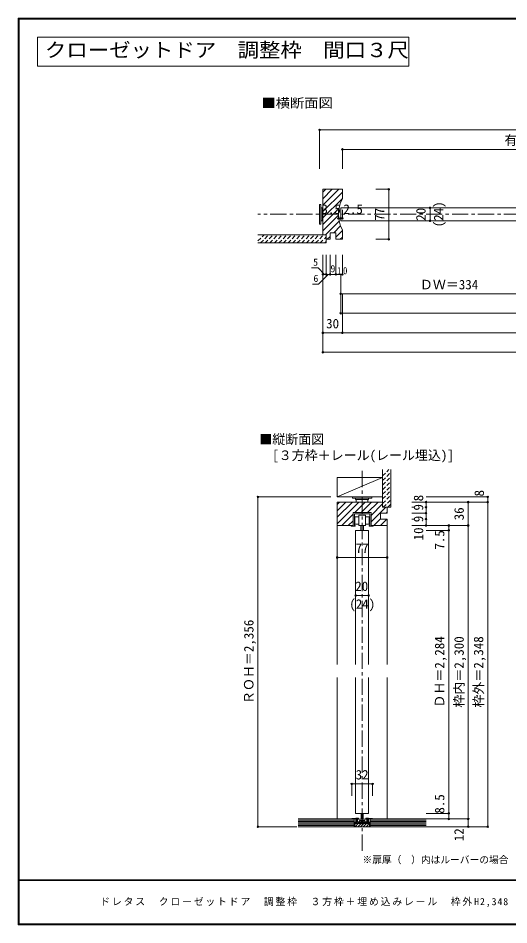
# Model space of a CAD drawing. Units: millimetres, scale not verified. Extents: x -973 to 977, y -701 to 696.
# Drawn here: x -973 to -217, y -701 to 696 of the extents above; entities that cross this region are included whole.
import ezdxf
from ezdxf.enums import TextEntityAlignment as Align

# ---------------------------------------------------------------- set-up
doc = ezdxf.new("R2010")
doc.units = ezdxf.units.MM
doc.header["$LTSCALE"] = 5
doc.header["$PDMODE"] = 32
doc.header["$PDSIZE"] = 2.5
doc.linetypes.add('CHAIN1', pattern=[8, 5, -1, 1, -1])
doc.linetypes.add('DASHED1', pattern=[1.8, 1.2, -0.6])
for name, color, linetype, lineweight in [('0-0_補助線', 7, 'Continuous', 9), ('0-1_通り芯', 4, 'CHAIN1', 9), ('0-3_仕上げ', 2, 'Continuous', 9), ('0-4_枠', 3, 'Continuous', 9), ('0-6_扉', 6, 'Continuous', 9), ('0-7_金物', 7, 'Continuous', 9), ('0-A_文字', 7, 'Continuous', 9), ('0-B_寸法', 7, 'Continuous', 9), ('0-C_ハッチ', 4, 'Continuous', 9), ('F-1_枠', 6, 'Continuous', 9)]:
    doc.layers.add(name, color=color, linetype=linetype, lineweight=lineweight)
doc.layers.add('F-A_文字', color=7, linetype='Continuous')
doc.styles.add('ＭＳ ゴシック', font='')
doc.styles.get('ＭＳ ゴシック').set_extended_font_data('MS Gothic')

msp = doc.modelspace()

# ---------------------------------------------------------------- linework, layer by layer
at = {"layer": '0-0_補助線', "color": 4}
for p, q in [((-479.715, 387.393), (-479.715, 400.948)), ((-476.215, 387.393), (-476.215, 400.448)), ((-473.715, 387.393), (-473.715, 400.448)), ((-476.215, 387.393), (-479.715, 387.393)), ((-473.715, 387.393), (-476.215, 387.393))]:
    msp.add_line(p, q, dxfattribs=at)
at = {"layer": '0-0_補助線'}
for p in [(-479.715, 387.393), (-476.215, 387.393), (-473.715, 387.393)]:
    msp.add_point(p, dxfattribs=at)
at = {"layer": '0-1_通り芯'}
for p, q in [((320.285, 393.658), (-603.715, 393.658)), ((-443.215, -586.651), (-443.215, 0.333))]:
    msp.add_line(p, q, dxfattribs=at)
at = {"layer": '0-3_仕上げ'}
for p, q in [((-603.715, 362.158), (-498.715, 362.158)), ((-603.715, 349.658), (-498.715, 349.658)), ((-498.715, 362.158), (-498.715, 349.658)), ((-411.715, -57.667), (-411.715, 0.333)), ((-399.215, -57.667), (-399.215, 0.333)), ((-399.215, -57.667), (-411.715, -57.667)), ((-541.715, -537.667), (-455.715, -537.667)), ((-455.715, -549.667), (-455.715, -537.667)), ((-344.715, -537.667), (-430.715, -537.667)), ((-430.715, -549.667), (-430.715, -537.667)), ((-541.715, -549.667), (-317.634, -549.667))]:
    msp.add_line(p, q, dxfattribs=at)
at = {"layer": '0-3_仕上げ', "color": 4}
for p, q in [((-481.715, -11.642), (-411.715, -11.642)), ((-481.715, -41.642), (-481.715, -11.642)), ((-411.715, -19.642), (-411.715, -49.642)), ((-459.215, -483.75), (-427.215, -483.75)), ((-459.215, -483.75), (-459.215, -501.868)), ((-427.215, -483.75), (-427.215, -501.868))]:
    msp.add_line(p, q, dxfattribs=at)
at = {"layer": '0-3_仕上げ', "color": 7}
for p, q in [((-541.715, -539.667), (-455.715, -539.667)), ((-541.715, -541.667), (-455.715, -541.667)), ((-541.715, -543.667), (-455.715, -543.667)), ((-430.715, -539.667), (-344.715, -539.667)), ((-430.715, -541.667), (-344.715, -541.667)), ((-430.715, -543.667), (-344.715, -543.667)), ((-541.715, -545.667), (-455.715, -545.667)), ((-541.715, -547.667), (-455.715, -547.667)), ((-430.715, -545.667), (-344.715, -545.667)), ((-430.715, -547.667), (-344.715, -547.667))]:
    msp.add_line(p, q, dxfattribs=at)
at = {"layer": '0-3_仕上げ', "color": 4}
msp.add_lwpolyline([(-411.715, -41.642), (-481.715, -41.642), (-411.715, -11.642)], dxfattribs=at)
at = {"layer": '0-3_仕上げ', "color": 7}
for p in [(-459.215, -483.75), (-427.215, -483.75)]:
    msp.add_point(p, dxfattribs=at)
at = {"layer": '0-4_枠'}
for p, q in [((-503.715, 362.158), (-503.715, 432.158)), ((-503.715, 432.158), (-473.715, 432.158)), ((-473.715, 417.658), (-473.715, 432.158)), ((-492.715, 365.158), (-483.715, 365.158)), ((-492.715, 355.158), (-492.715, 365.158)), ((-483.715, 355.158), (-483.715, 365.158)), ((-503.715, 362.158), (-498.715, 362.158)), ((-498.715, 355.158), (-498.715, 362.158)), ((-498.715, 355.158), (-492.715, 355.158)), ((-481.715, -49.667), (-411.715, -49.667)), ((-481.715, -49.667), (-481.715, -299.667)), ((-411.715, -49.667), (-411.715, -57.667)), ((-404.715, -57.667), (-411.715, -57.667)), ((-404.715, -75.667), (-414.715, -75.667)), ((-404.715, -299.667), (-404.715, -75.667)), ((-404.715, -85.667), (-429.215, -85.667)), ((-481.715, -319.667), (-481.715, -537.667)), ((-404.715, -537.667), (-404.715, -319.667))]:
    msp.add_line(p, q, dxfattribs=at)
for points in [[(-483.715, 355.158), (-481.146, 355.158), (-473.715, 355.158), (-473.715, 369.658)], [(-481.715, -85.667), (-457.215, -85.667), (-457.215, -65.666), (-429.215, -65.666), (-429.215, -85.667)], [(-404.715, -57.667), (-404.715, -66.667), (-414.715, -66.667), (-414.715, -75.667)]]:
    msp.add_lwpolyline(points, dxfattribs=at)
msp.add_arc((-428.715, 393.658), 51, 151.92751, 208.07249, dxfattribs=at)
at = {"layer": '0-6_扉'}
for p, q in [((-476.215, 403.658), (-142.215, 403.658)), ((-476.215, 403.658), (-476.215, 383.658)), ((-476.215, 383.658), (-142.215, 383.658)), ((-453.215, -93.167), (-453.215, -299.667)), ((-453.215, -93.167), (-433.215, -93.167)), ((-433.215, -93.167), (-433.215, -299.667)), ((-453.215, -529.167), (-453.215, -319.667)), ((-433.215, -529.167), (-433.215, -319.667)), ((-433.215, -529.167), (-453.215, -529.167))]:
    msp.add_line(p, q, dxfattribs=at)
at = {"layer": '0-7_金物'}
for p, q in [((-508.715, 408.658), (-506.715, 408.658)), ((-508.715, 378.658), (-508.715, 408.658)), ((-506.715, 378.658), (-506.715, 408.658)), ((-506.715, 403.657), (-504.715, 403.657)), ((-504.715, 383.658), (-504.715, 403.657)), ((-504.715, 402.658), (-503.715, 402.658)), ((-508.715, 378.658), (-506.715, 378.658)), ((-506.715, 383.658), (-504.715, 383.658)), ((-504.715, 384.658), (-503.715, 384.658)), ((-458.215, -41.642), (-458.215, -43.642)), ((-428.215, -41.642), (-458.215, -41.642)), ((-428.215, -41.642), (-428.215, -43.642)), ((-428.215, -43.642), (-458.215, -43.642)), ((-453.215, -43.642), (-453.215, -45.642)), ((-433.215, -45.642), (-453.215, -45.642)), ((-452.215, -49.667), (-452.215, -45.642)), ((-434.215, -45.642), (-434.215, -49.667)), ((-433.215, -43.642), (-433.215, -45.642)), ((-457.215, -85.667), (-457.215, -65.666)), ((-429.215, -65.666), (-457.215, -65.666)), ((-455.215, -85.667), (-455.215, -67.667)), ((-431.215, -67.667), (-455.215, -67.667)), ((-431.215, -85.667), (-431.215, -67.667)), ((-429.215, -85.667), (-429.215, -65.666)), ((-448.215, -83.465), (-454.245, -83.465)), ((-438.215, -72.465), (-432.245, -72.465)), ((-432.245, -83.465), (-438.215, -83.465)), ((-432.245, -72.465), (-432.245, -83.465)), ((-457.215, -85.667), (-460.215, -85.667)), ((-460.215, -85.667), (-460.215, -86.667)), ((-453.917, -86.667), (-460.215, -86.667)), ((-438.215, -85.667), (-448.215, -85.667)), ((-445.215, -93.167), (-445.215, -85.667)), ((-441.215, -93.167), (-445.215, -93.167)), ((-441.215, -85.667), (-441.215, -93.167)), ((-432.382, -86.667), (-432.382, -85.667)), ((-431.215, -85.667), (-432.382, -85.667)), ((-432.382, -86.667), (-426.215, -86.667)), ((-429.215, -85.667), (-426.215, -85.667)), ((-426.215, -85.667), (-426.215, -86.667)), ((-444.715, -529.167), (-444.715, -538.228)), ((-441.715, -529.167), (-441.715, -538.228)), ((-452.915, -536.467), (-458.915, -537.067)), ((-452.915, -537.667), (-458.915, -537.667)), ((-449.315, -536.467), (-452.915, -536.467)), ((-452.915, -543.167), (-452.915, -537.667)), ((-451.715, -538.167), (-451.715, -543.467)), ((-451.715, -543.467), (-449.715, -543.467)), ((-451.415, -544.667), (-435.015, -544.667)), ((-451.215, -537.667), (-449.315, -537.667)), ((-436.215, -538.228), (-450.215, -538.228)), ((-449.715, -542.667), (-449.715, -543.467)), ((-448.915, -542.467), (-449.515, -542.467)), ((-448.715, -542.667), (-448.715, -543.467)), ((-439.215, -540.228), (-447.215, -540.228)), ((-447.215, -540.228), (-447.215, -542.228)), ((-444.715, -540.228), (-444.715, -541.011)), ((-441.715, -541.011), (-444.715, -541.011)), ((-441.715, -540.228), (-441.715, -541.011)), ((-439.215, -540.228), (-439.215, -542.228)), ((-437.715, -542.667), (-437.715, -543.467)), ((-436.915, -542.467), (-437.515, -542.467)), ((-437.115, -536.467), (-433.515, -536.467)), ((-435.215, -537.667), (-437.115, -537.667)), ((-436.715, -542.667), (-436.715, -543.467)), ((-436.715, -543.467), (-434.715, -543.467)), ((-436.215, -538.228), (-436.215, -542.228)), ((-434.715, -538.167), (-434.715, -543.467)), ((-427.515, -537.067), (-433.515, -536.467)), ((-427.515, -537.667), (-433.515, -537.667)), ((-433.515, -543.167), (-433.515, -537.667))]:
    msp.add_line(p, q, dxfattribs=at)
at = {"layer": '0-7_金物', "color": 3}
for p, q in [((-453.215, -542.667), (-454.715, -542.667)), ((-453.215, -542.667), (-453.215, -544.667)), ((-453.215, -544.667), (-433.215, -544.667)), ((-433.215, -542.667), (-431.747, -542.667)), ((-433.215, -542.667), (-433.215, -544.667)), ((-431.747, -542.667), (-431.747, -549.667))]:
    msp.add_line(p, q, dxfattribs=at)
at = {"layer": '0-7_金物'}
for points in [[(-448.215, -85.667), (-448.215, -69.666), (-438.215, -69.666), (-438.215, -85.667)], [(-454.245, -83.465), (-454.245, -72.465), (-448.215, -72.465)], [(-453.917, -86.667), (-453.917, -85.667), (-455.215, -85.667)], [(-450.215, -538.228), (-450.215, -542.228), (-436.215, -542.228)], [(-448.715, -543.467), (-443.515, -543.467), (-443.215, -543.767), (-442.915, -543.467), (-437.715, -543.467)]]:
    msp.add_lwpolyline(points, dxfattribs=at)
at = {"layer": '0-7_金物', "color": 3}
msp.add_lwpolyline([(-454.715, -542.667), (-454.715, -549.667), (-431.747, -549.667)], dxfattribs=at)
at = {"layer": '0-7_金物'}
for centre, radius, start, end in [((-458.915, -537.367), 0.3, 90, 270), ((-451.415, -543.167), 1.5, 180, 270), ((-451.215, -538.167), 0.5, 90, 180), ((-449.515, -542.667), 0.2, 90, 180), ((-449.315, -537.067), 0.6, 0, 90), ((-449.315, -537.067), 0.6, 270, 0), ((-448.915, -542.667), 0.2, 0, 90), ((-437.115, -537.067), 0.6, 90, 180), ((-437.115, -537.067), 0.6, 180, 270), ((-437.515, -542.667), 0.2, 90, 180), ((-436.915, -542.667), 0.2, 0, 90), ((-435.215, -538.167), 0.5, 0, 90), ((-435.015, -543.167), 1.5, 270, 0), ((-427.515, -537.367), 0.3, 270, 90)]:
    msp.add_arc(centre, radius, start, end, dxfattribs=at)
at = {"layer": '0-7_金物', "linetype": 'DASHED1'}
for centre, start, end in [((-458.915, -537.367), 270, 90), ((-427.515, -537.367), 90, 270)]:
    msp.add_arc(centre, 0.3, start, end, dxfattribs=at)
at = {"layer": '0-A_文字', "color": 3}
for p, q in [((-943.333, 621.667), (-943.333, 666.667)), ((-943.333, 666.667), (-371.429, 666.667)), ((-371.429, 621.667), (-371.429, 666.667)), ((-943.333, 621.667), (-371.429, 621.667))]:
    msp.add_line(p, q, dxfattribs=at)
at = {"layer": '0-B_寸法', "color": 4}
for p, q in [((-508.715, 523.658), (225.285, 523.658)), ((-508.715, 523.658), (-508.715, 463.658)), ((-473.715, 493.658), (-473.715, 463.658)), ((-473.715, 493.658), (68.285, 493.658)), ((-402.182, 432.158), (-421.977, 432.158)), ((-402.182, 432.158), (-402.182, 355.158)), ((-338.58, 403.658), (-338.58, 383.658)), ((-402.182, 355.158), (-421.977, 355.158)), ((-503.715, 301.158), (-503.715, 331.158)), ((-498.715, 301.158), (-498.715, 331.158)), ((-492.715, 301.158), (-492.715, 331.158)), ((-483.715, 301.158), (-483.715, 331.158)), ((-473.715, 301.158), (-473.715, 331.158)), ((-521.29, 311.158), (-511.215, 311.158)), ((-501.215, 301.158), (-511.215, 311.158)), ((-495.715, 301.158), (-510.715, 286.158)), ((-503.715, 301.158), (-473.715, 301.158)), ((-503.715, 211.158), (-503.715, 301.158)), ((-476.215, 271.158), (-476.215, 301.158)), ((-519.923, 286.158), (-510.715, 286.158)), ((-476.215, 271.158), (-142.215, 271.158)), ((-476.215, 241.158), (-476.215, 271.158)), ((-473.715, 211.158), (-473.715, 271.158)), ((-476.215, 241.158), (192.785, 241.158)), ((-503.715, 211.158), (-473.715, 211.158)), ((-503.715, 181.158), (-503.715, 211.158)), ((-473.715, 211.158), (190.285, 211.158)), ((-503.715, 181.158), (220.285, 181.158)), ((-603.715, -41.642), (-491.715, -41.642)), ((-603.715, -41.642), (-603.715, -549.667)), ((-249.715, -41.667), (-344.715, -41.667)), ((-249.715, -41.667), (-249.715, -549.667)), ((-366.715, -49.667), (-249.715, -49.667)), ((-344.715, -49.667), (-344.715, -85.666)), ((-279.715, -549.667), (-279.715, -49.667)), ((-363.297, -57.667), (-366.715, -57.667)), ((-344.715, -66.667), (-366.715, -66.667)), ((-344.715, -57.667), (-346.804, -57.667)), ((-363.297, -75.667), (-366.715, -75.667)), ((-344.715, -75.667), (-346.804, -75.667)), ((-366.715, -85.666), (-309.715, -85.666)), ((-344.715, -93.167), (-309.715, -93.167)), ((-309.715, -537.667), (-309.715, -85.666)), ((-309.715, -85.666), (-279.715, -85.666)), ((-481.715, -134.914), (-481.715, -109.295)), ((-404.715, -134.914), (-404.715, -109.295)), ((-404.715, -134.914), (-481.715, -134.914)), ((-453.215, -179.459), (-453.215, -193.498)), ((-433.215, -179.459), (-433.215, -193.498)), ((-453.215, -193.498), (-433.215, -193.498)), ((-344.715, -529.167), (-309.715, -529.167)), ((-344.715, -537.667), (-279.715, -537.667)), ((-603.715, -549.667), (-543.715, -549.667)), ((-344.715, -549.667), (-249.715, -549.667)), ((-309.715, -549.667), (-279.715, -549.667))]:
    msp.add_line(p, q, dxfattribs=at)
at = {"layer": '0-B_寸法'}
for p in [(-508.715, 523.658), (-473.715, 493.658), (-402.182, 432.158), (-338.58, 403.658), (-338.58, 383.658), (-402.182, 355.158), (-503.715, 301.158), (-498.715, 301.158), (-492.715, 301.158), (-483.715, 301.158), (-473.715, 301.158), (-476.215, 271.158), (-476.215, 241.158), (-503.715, 211.158), (-473.715, 211.158), (-503.715, 181.158), (-603.715, -41.642), (-249.715, -41.667), (-344.715, -49.667), (-279.715, -49.667), (-249.715, -49.667), (-344.715, -57.667), (-344.715, -66.667), (-344.715, -75.667), (-344.715, -85.666), (-309.715, -85.666), (-309.715, -93.167), (-279.715, -85.666), (-481.715, -134.914), (-404.715, -134.914), (-453.215, -193.498), (-433.215, -193.498), (-309.715, -529.167), (-309.715, -537.667), (-279.715, -537.667), (-603.715, -549.667), (-279.715, -549.667), (-249.715, -549.667)]:
    msp.add_point(p, dxfattribs=at)
at = {"layer": '0-C_ハッチ'}
for p, q in [((-503.715, 427.576), (-499.133, 432.158)), ((-503.715, 407.777), (-479.334, 432.158)), ((-503.715, 417.676), (-489.234, 432.158)), ((-503.715, 397.877), (-473.715, 427.877)), ((-503.715, 387.978), (-473.715, 417.978)), ((-503.715, 378.078), (-478.865, 402.928)), ((-503.715, 368.179), (-479.694, 392.2)), ((-499.837, 362.158), (-478.659, 383.335)), ((-486.937, 365.158), (-476.434, 375.661)), ((-483.715, 358.48), (-473.715, 368.48)), ((-496.937, 355.158), (-492.715, 359.38)), ((-477.138, 355.158), (-473.715, 358.581)), ((-481.715, -82.954), (-448.428, -49.667)), ((-481.715, -73.054), (-458.327, -49.667)), ((-481.715, -63.155), (-468.227, -49.667)), ((-481.715, -53.255), (-478.126, -49.667)), ((-454.528, -65.666), (-438.528, -49.667)), ((-444.629, -65.666), (-428.629, -49.667)), ((-434.729, -65.666), (-418.729, -49.667)), ((-429.215, -70.052), (-411.715, -52.552)), ((-474.528, -85.667), (-457.215, -68.354)), ((-429.215, -79.951), (-406.93, -57.667)), ((-406.031, -66.667), (-404.715, -65.351)), ((-464.629, -85.667), (-457.215, -78.253)), ((-425.031, -85.667), (-414.715, -75.351)), ((-415.131, -85.667), (-405.131, -75.667)), ((-405.232, -85.667), (-404.715, -85.15)), ((-454.715, -546.02), (-453.215, -544.52)), ((-454.119, -549.667), (-449.119, -544.667)), ((-449.876, -549.667), (-444.876, -544.667)), ((-445.634, -549.667), (-440.634, -544.667)), ((-441.391, -549.667), (-436.391, -544.667)), ((-437.149, -549.667), (-431.747, -544.265)), ((-432.906, -549.667), (-431.747, -548.507))]:
    msp.add_line(p, q, dxfattribs=at)
at = {"layer": '0-C_ハッチ', "linetype": 'DASHED1'}
for p, q in [((-603.715, 352.727), (-594.284, 362.158)), ((-599.713, 349.658), (-587.213, 362.158)), ((-592.642, 349.658), (-580.142, 362.158)), ((-585.571, 349.658), (-573.071, 362.158)), ((-578.5, 349.658), (-566, 362.158)), ((-571.429, 349.658), (-558.929, 362.158)), ((-564.358, 349.658), (-551.858, 362.158)), ((-557.287, 349.658), (-544.787, 362.158)), ((-550.216, 349.658), (-537.716, 362.158)), ((-543.145, 349.658), (-530.645, 362.158)), ((-536.074, 349.658), (-523.574, 362.158)), ((-529.003, 349.658), (-516.503, 362.158)), ((-521.932, 349.658), (-509.432, 362.158)), ((-514.86, 349.658), (-502.36, 362.158)), ((-507.789, 349.658), (-498.715, 358.732)), ((-500.718, 349.658), (-498.715, 351.661)), ((-411.715, -9.277), (-402.105, 0.333)), ((-411.715, -16.348), (-399.215, -3.848)), ((-411.715, -23.419), (-399.215, -10.919)), ((-411.715, -30.49), (-399.215, -17.99)), ((-411.715, -37.561), (-399.215, -25.061)), ((-411.715, -44.632), (-399.215, -32.132)), ((-411.715, -51.703), (-399.215, -39.203)), ((-410.608, -57.667), (-399.215, -46.274)), ((-403.537, -57.667), (-399.215, -53.345))]:
    msp.add_line(p, q, dxfattribs=at)
at = {"layer": 'F-1_枠'}
for p, q in [((-973.347, 695.833), (-973.347, -700.833)), ((-973.347, 695.833), (976.653, 695.833)), ((-973.347, 695), (976.653, 695)), ((-973.347, 694.167), (976.653, 694.167)), ((-972.514, 695.833), (-972.514, -700.833)), ((-971.68, 695.833), (-971.68, -700.833)), ((976.653, -631.667), (-973.347, -631.667)), ((976.653, -632.5), (-973.347, -632.5)), ((976.653, -699.167), (-973.347, -699.167)), ((976.653, -700), (-973.347, -700)), ((976.653, -700.833), (-973.347, -700.833))]:
    msp.add_line(p, q, dxfattribs=at)

# ---------------------------------------------------------------- texts
at = {"layer": '0-0_補助線', "style": 'ＭＳ ゴシック'}
for s, p in [('3.5', (-505.949, 389.893)), ('2.5', (-471.984, 389.893))]:
    msp.add_text(s, height=14.66, dxfattribs=at).set_placement(p, align=Align.BOTTOM_LEFT)
at = {"layer": '0-3_仕上げ', "color": 7, "style": 'ＭＳ ゴシック'}
msp.add_text('32', height=14.66, dxfattribs=at).set_placement((-453.215, -481.25), align=Align.BOTTOM_LEFT)
at = {"layer": '0-A_文字', "color": 3, "style": 'ＭＳ ゴシック', "width": 1.1}
msp.add_text('クローゼットドア\u3000調整枠\u3000間口３尺', height=21.99, dxfattribs=at).set_placement((-932.083, 629.167), align=Align.BOTTOM_LEFT)
at = {"layer": '0-A_文字', "style": 'ＭＳ ゴシック', "width": 1.1}
msp.add_text('■横断面図', height=14.66, dxfattribs=at).set_placement((-598.371, 553.344), align=Align.BOTTOM_LEFT)
at = {"layer": '0-A_文字', "style": 'ＭＳ ゴシック'}
msp.add_text('(24)', height=14.66, rotation=90, dxfattribs=at).set_placement((-313.709, 373.658), align=Align.BOTTOM_LEFT)
for s, height, p in [('■縦断面図', 14.66, (-601.715, 35.515)), ('\u3000[３方枠＋レール(レール埋込)]', 14.66, (-601.715, 10.761)), ('(24)', 14.66, (-462.982, -218.369)), ('※扉厚（\u3000）内はルーバーの場合', 11, (-442.71, -609.366))]:
    msp.add_text(s, height=height, dxfattribs=at).set_placement(p, align=Align.BOTTOM_LEFT)
at = {"layer": '0-B_寸法', "style": 'ＭＳ ゴシック'}
for s, height, p in [('有効開口寸法＝542', 14.66, (-224.065, 496.158)), ('5', 11, (-518.715, 311.158)), ('9', 11, (-491.965, 301.158)), ('6', 11, (-518.215, 286.158)), ('ＤＷ＝334', 14.66, (-354.215, 273.658)), ('30', 14.66, (-498.715, 213.658)), ('77', 14.66, (-453.215, -132.414)), ('20', 14.66, (-453.84, -190.998))]:
    msp.add_text(s, height=height, dxfattribs=at).set_placement(p, align=Align.BOTTOM_LEFT)
for s, p in [('77', (-404.682, 383.658)), ('20', (-341.08, 383.658)), ('8', (-344.715, -48.408)), ('8', (-251.091, -40.959)), ('9', (-344.715, -62.667)), ('36', (-282.215, -77.667)), ('9', (-344.715, -80.667)), ('10', (-344.715, -108.61)), ('7.5', (-312.12, -122.826)), ('ＲＯＨ＝2,356', (-606.215, -360.654)), ('ＤＨ＝2,284', (-312.215, -366.167)), ('枠内＝2,300', (-282.215, -366.167)), ('枠外＝2,348', (-252.215, -366.167)), ('8.5', (-312.126, -529.522)), ('12', (-282.215, -571.963))]:
    msp.add_text(s, height=14.66, rotation=90, dxfattribs=at).set_placement(p, align=Align.BOTTOM_LEFT)
at = {"layer": '0-B_寸法', "insert": (-481.84, 301.158), "char_height": 11, "attachment_point": 7, "style": 'ＭＳ ゴシック'}
msp.add_mtext('\\T1.36;\\W0.9;10', dxfattribs=at)
at = {"layer": 'F-A_文字', "insert": (-846.68, -673.333), "char_height": 11, "attachment_point": 7, "style": 'ＭＳ ゴシック'}
msp.add_mtext('\\T1.2;ドレタス\u3000クローゼットドア\\~\\~調整枠\u3000３方枠＋埋め込みレール\u3000枠外H2,348\u3000枠外W724', dxfattribs=at)

doc.saveas('drawing.dxf')
